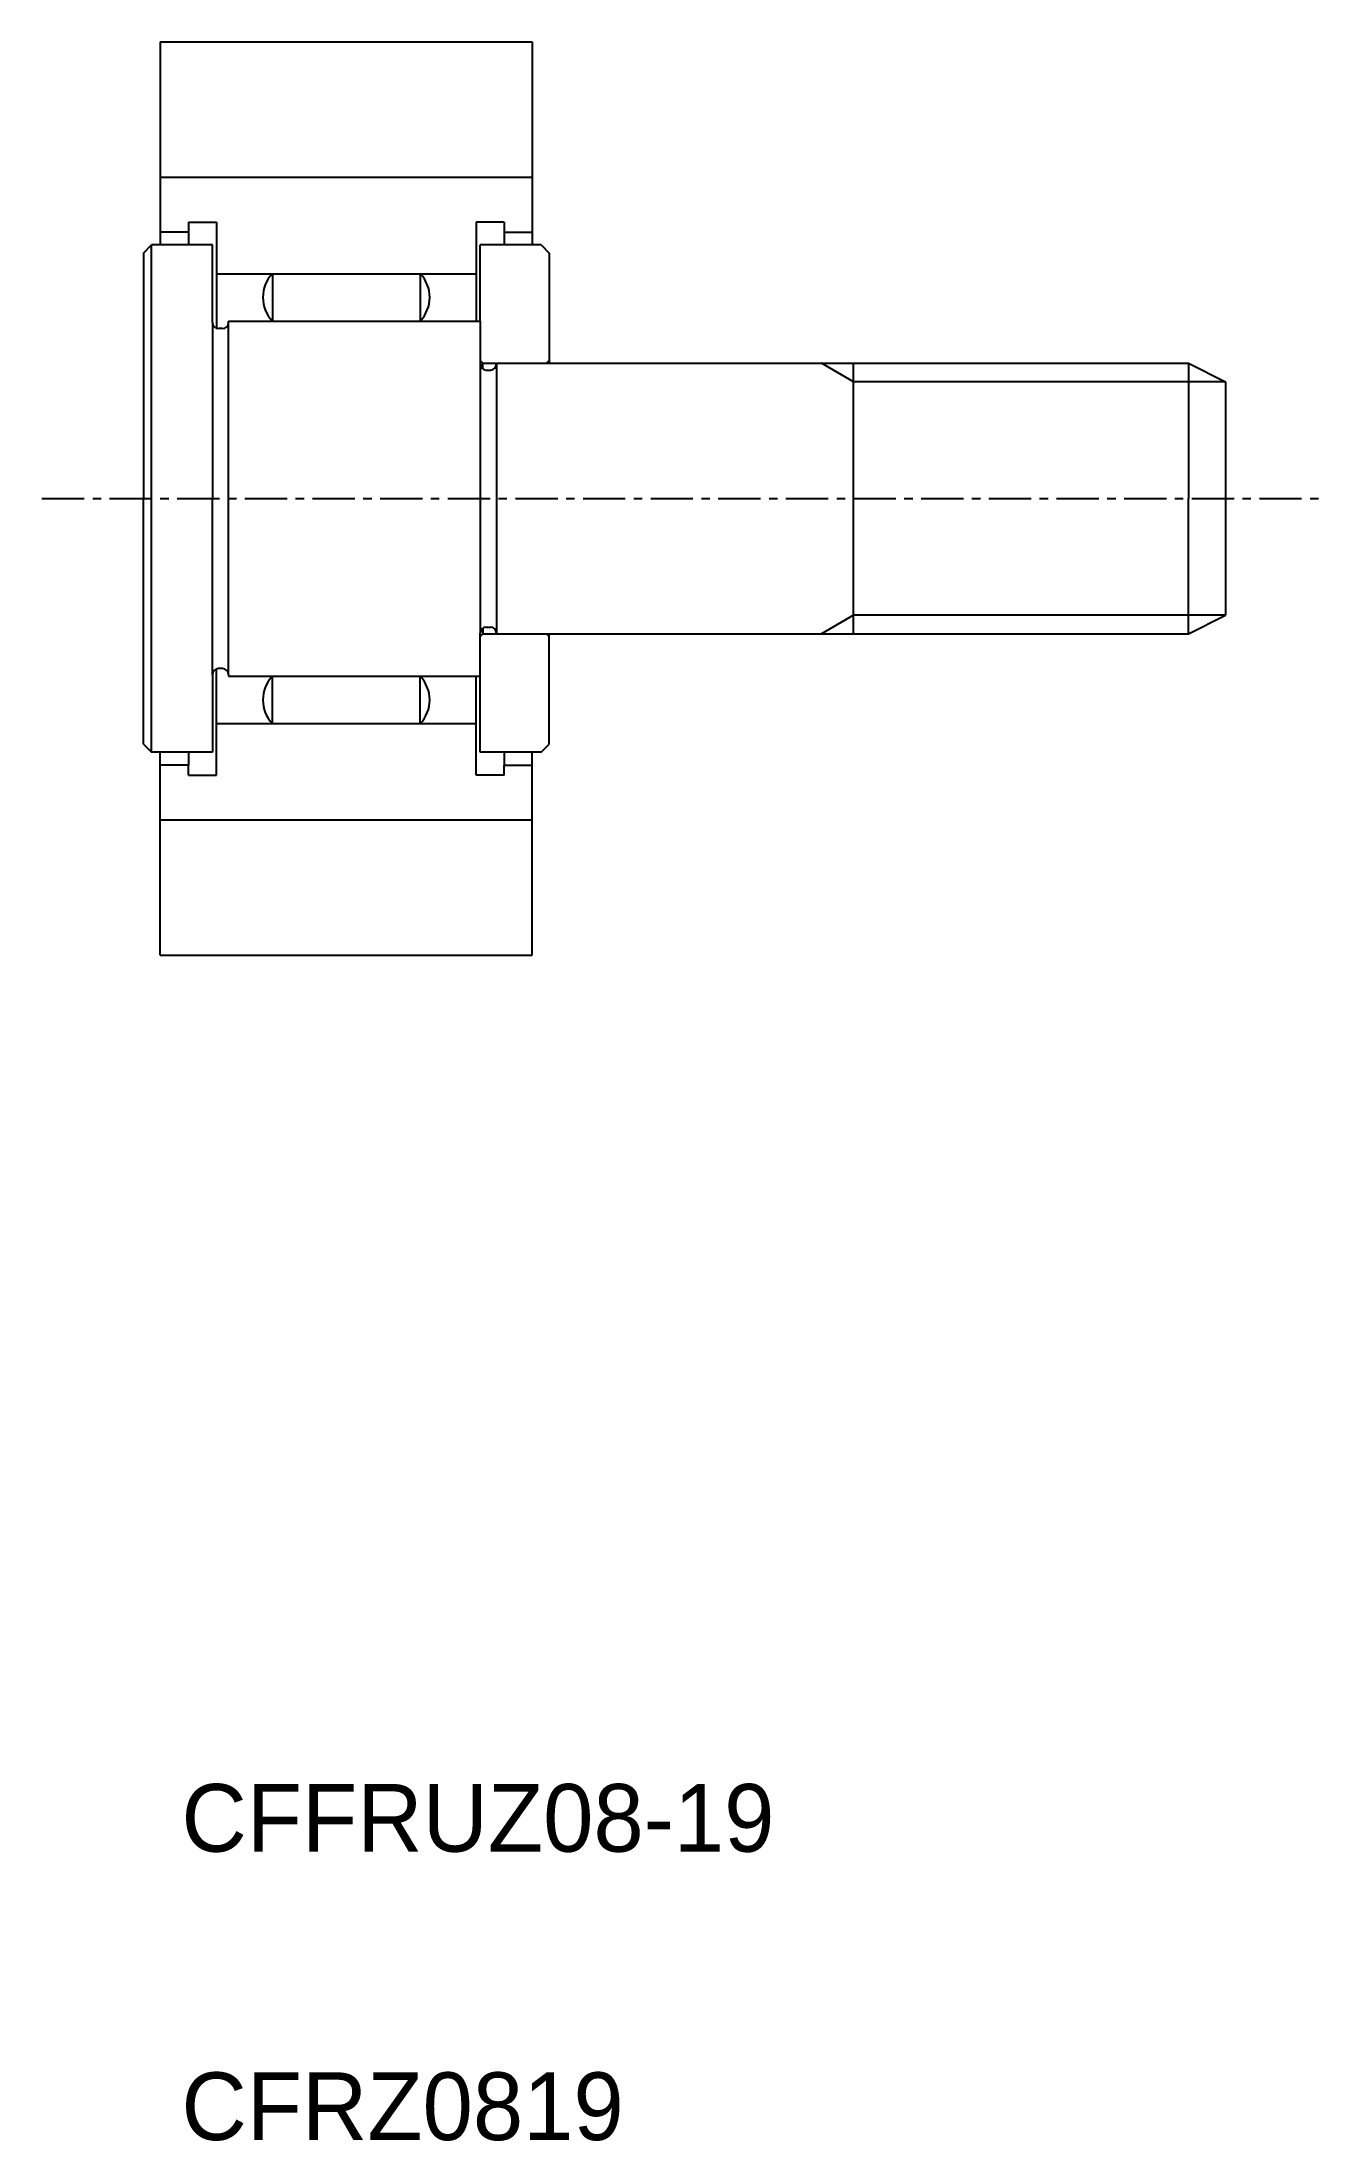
# Model space of a CAD drawing. Extents: x 175.9 to 213.9, y 84.4 to 146.5.
import ezdxf

# ---------------------------------------------------------------- set-up
doc = ezdxf.new("R2010")
doc.units = 0
doc.linetypes.add('CENTER', pattern=[2, 1.25, -0.25, 0.25, -0.25])
doc.layers.get('0').update_dxf_attribs({"linetype": 'CONTINUOUS'})
doc.layers.add('CENTER', color=1, linetype='CENTER')

msp = doc.modelspace()

# ---------------------------------------------------------------- linework, layer by layer
for p, q in [((179.358, 146.503), (179.358, 140.503)), ((179.358, 146.503), (190.358, 146.503)), ((190.358, 146.503), (190.358, 140.503)), ((179.358, 142.503), (190.358, 142.503)), ((180.188, 140.878), (179.358, 140.878)), ((180.188, 141.178), (181.018, 141.178)), ((180.188, 141.178), (180.188, 140.878)), ((180.188, 140.878), (180.188, 140.503)), ((181.018, 141.178), (181.018, 139.453)), ((188.698, 141.178), (188.698, 139.453)), ((189.528, 141.178), (188.698, 141.178)), ((189.528, 141.178), (189.528, 140.878)), ((189.528, 140.878), (190.358, 140.878)), ((189.528, 140.878), (189.528, 140.503)), ((178.858, 140.263), (179.098, 140.503)), ((178.858, 140.263), (178.858, 133.003)), ((179.098, 125.503), (179.098, 140.503)), ((180.898, 140.503), (179.098, 140.503)), ((180.898, 138.208), (180.898, 140.503)), ((188.818, 138.253), (188.818, 140.503)), ((190.618, 140.503), (188.818, 140.503)), ((190.618, 140.503), (190.858, 140.263)), ((190.858, 140.263), (190.858, 137.003)), ((181.018, 139.653), (181.173, 139.653)), ((181.173, 139.653), (188.543, 139.653)), ((182.673, 139.653), (182.673, 138.253)), ((187.043, 139.653), (187.043, 138.253)), ((188.543, 139.653), (188.698, 139.653)), ((181.018, 139.453), (181.018, 138.434)), ((188.698, 139.453), (188.698, 138.434)), ((181.018, 138.434), (181.018, 138.038)), ((188.698, 138.434), (188.698, 138.253)), ((180.898, 138.208), (180.898, 133.003)), ((181.198, 138.028), (181.078, 138.028)), ((181.378, 138.253), (188.543, 138.253)), ((181.378, 138.208), (181.378, 138.253)), ((181.378, 127.798), (181.378, 138.208)), ((188.543, 138.253), (188.818, 138.253)), ((188.818, 138.253), (188.818, 136.983)), ((188.898, 137.003), (188.818, 137.083)), ((188.818, 136.983), (188.818, 129.023)), ((188.898, 137.003), (189.298, 137.003)), ((188.898, 136.833), (188.898, 137.003)), ((188.998, 136.803), (189.118, 136.803)), ((189.298, 137.003), (209.758, 137.003)), ((189.298, 136.983), (189.298, 137.003)), ((189.298, 136.983), (189.298, 129.023)), ((190.778, 137.003), (190.858, 137.083)), ((199.858, 129.003), (199.858, 137.003)), ((209.758, 137.003), (210.858, 136.453)), ((209.758, 137.003), (209.758, 133.003)), ((210.858, 136.453), (210.858, 129.553)), ((178.858, 125.743), (178.858, 133.003)), ((180.898, 127.798), (180.898, 133.003)), ((209.758, 129.003), (209.758, 133.003)), ((188.898, 129.172), (188.898, 129.003)), ((188.998, 129.203), (189.118, 129.203)), ((209.758, 129.003), (210.858, 129.553)), ((188.818, 129.003), (188.818, 129.023)), ((188.818, 127.753), (188.818, 129.003)), ((188.898, 129.003), (188.818, 128.923)), ((188.898, 129.003), (189.298, 129.003)), ((189.298, 129.023), (189.298, 129.003)), ((189.298, 129.003), (209.758, 129.003)), ((190.778, 129.003), (190.858, 128.923)), ((190.858, 125.743), (190.858, 129.003)), ((181.018, 126.553), (181.018, 127.967)), ((181.198, 127.978), (181.078, 127.978)), ((180.898, 127.798), (180.898, 125.503)), ((181.378, 127.798), (181.378, 127.753)), ((181.378, 127.753), (188.818, 127.753)), ((182.673, 126.353), (182.673, 127.753)), ((187.043, 126.353), (187.043, 127.753)), ((188.698, 126.553), (188.698, 127.753)), ((188.818, 125.503), (188.818, 127.753)), ((181.018, 124.828), (181.018, 126.553)), ((181.018, 126.353), (181.173, 126.353)), ((181.173, 126.353), (188.543, 126.353)), ((188.543, 126.353), (188.698, 126.353)), ((188.698, 124.828), (188.698, 126.553)), ((178.858, 125.743), (179.098, 125.503)), ((180.898, 125.503), (179.098, 125.503)), ((179.358, 119.503), (179.358, 125.503)), ((180.188, 125.503), (180.188, 125.128)), ((190.618, 125.503), (188.818, 125.503)), ((189.528, 125.503), (189.528, 125.128)), ((190.358, 119.503), (190.358, 125.503)), ((190.618, 125.503), (190.858, 125.743)), ((180.188, 125.128), (179.358, 125.128)), ((180.188, 124.828), (180.188, 125.128)), ((180.188, 124.828), (181.018, 124.828)), ((189.528, 124.828), (188.698, 124.828)), ((189.528, 125.128), (190.358, 125.128)), ((189.528, 124.828), (189.528, 125.128)), ((179.358, 123.503), (190.358, 123.503)), ((179.358, 119.503), (190.358, 119.503))]:
    msp.add_line(p, q)
at = {"color": 3}
for p, q in [((199.858, 136.453), (198.906, 137.003)), ((210.858, 136.453), (199.858, 136.453)), ((199.858, 129.553), (198.906, 129.003)), ((210.858, 129.553), (199.858, 129.553))]:
    msp.add_line(p, q, dxfattribs=at)
for centre, radius, start, end in [((183.408, 138.953), 1.015, 136.40604, 223.59396), ((186.308, 138.953), 1.015, 316.40604, 43.59396), ((181.078, 138.208), 0.18, 180, 270), ((181.198, 138.208), 0.18, 270, 0), ((188.998, 136.983), 0.18, 180, 270), ((189.118, 136.983), 0.18, 270, 0), ((188.998, 129.023), 0.18, 90, 180), ((189.118, 129.023), 0.18, 0, 90), ((181.078, 127.798), 0.18, 90, 180), ((181.198, 127.798), 0.18, 0, 90), ((183.408, 127.053), 1.015, 136.40604, 223.59396), ((186.308, 127.053), 1.015, 316.40604, 43.59396)]:
    msp.add_arc(centre, radius, start, end)
at = {"layer": 'CENTER', "color": 1, "linetype": 'CENTER'}
msp.add_line((175.858, 133.003), (213.858, 133.003), dxfattribs=at)

# ---------------------------------------------------------------- texts
for s, p in [('CFFRUZ08-19', (179.983, 93.003)), ('CFRZ0819', (179.983, 84.478))]:
    msp.add_text(s, height=2).set_placement(p)

doc.saveas('drawing.dxf')
